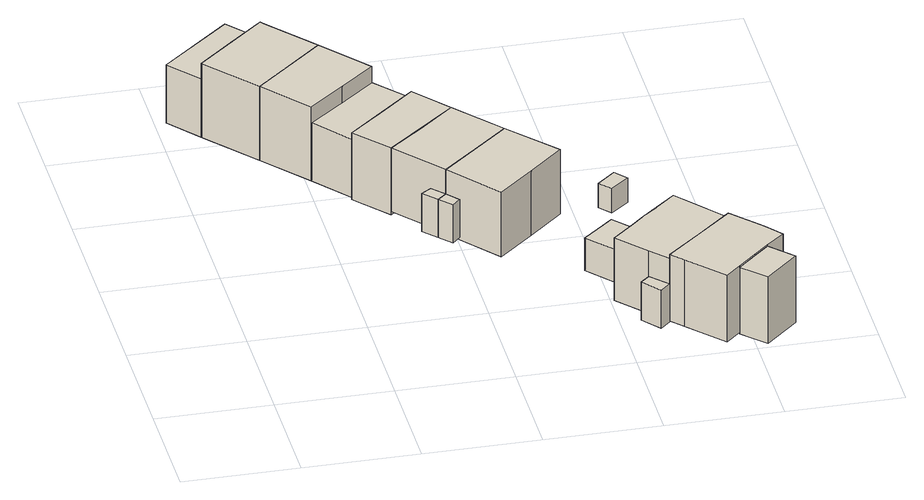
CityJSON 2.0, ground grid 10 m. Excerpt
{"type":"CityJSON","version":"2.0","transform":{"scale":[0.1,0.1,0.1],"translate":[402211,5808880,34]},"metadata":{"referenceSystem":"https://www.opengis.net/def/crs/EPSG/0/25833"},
"CityObjects":{
"building1":{"type":"Building","attributes":{"Gemeindeschluessel":"11000009","BezugspunktDach":"2200","function":"31001_2000","measuredHeight":5.5,"storeysAboveGround":1},"address":[{"country":"Germany","locality":"Berlin","thoroughfareNumber":"443 (1)","thoroughfareName":"Adlergestell"}],"geometry":[{"type":"Solid","lod":"1","boundaries":[[[[0,1,2,3]],[[4,5,6,7]],[[4,7,3,2]],[[5,4,2,1]],[[6,5,1,0]],[[7,6,0,3]]]]}]},
"building2":{"type":"Building","attributes":{"Gemeindeschluessel":"11000009","BezugspunktDach":"2200","function":"31001_1010","measuredHeight":8.55,"storeysAboveGround":2},"address":[{"country":"Germany","locality":"Berlin","thoroughfareNumber":"443","thoroughfareName":"Adlergestell"}],"geometry":[{"type":"Solid","lod":"1","boundaries":[[[[8,9,10,11,12,13,14]],[[15,5,16,17,18,19,6]],[[15,6,14,13]],[[5,15,13,12]],[[16,5,12,11]],[[17,16,11,10]],[[18,17,10,9]],[[19,18,9,8]],[[6,19,8,14]]]]}]},
"building3":{"type":"Building","attributes":{"Gemeindeschluessel":"11000009","BezugspunktDach":"2200","function":"31001_1010","measuredHeight":8.54,"storeysAboveGround":2},"address":[{"country":"Germany","locality":"Berlin","thoroughfareNumber":"445","thoroughfareName":"Adlergestell"}],"geometry":[{"type":"Solid","lod":"1","boundaries":[[[[20,21,22,23,10,9,8]],[[18,17,24,25,26,27,19]],[[18,19,8,9]],[[17,18,9,10]],[[24,17,10,23]],[[25,24,23,22]],[[26,25,22,21]],[[27,26,21,20]],[[19,27,20,8]]]]}]},
"building4":{"type":"Building","attributes":{"Gemeindeschluessel":"11000009","BezugspunktDach":"2200","function":"31001_2000","measuredHeight":5.55,"storeysAboveGround":1},"address":[{"country":"Germany","locality":"Berlin","thoroughfareNumber":"445 (1)","thoroughfareName":"Adlergestell"}],"geometry":[{"type":"Solid","lod":"1","boundaries":[[[[28,29,30,31]],[[25,32,33,27]],[[25,27,31,30]],[[32,25,30,29]],[[33,32,29,28]],[[27,33,28,31]]]]}]},
"building5":{"type":"Building","attributes":{"Gemeindeschluessel":"11000009","BezugspunktDach":"2200","function":"51009_1610","measuredHeight":3.52,"storeysAboveGround":0},"address":[{"country":"Germany","locality":"Berlin"}],"geometry":[{"type":"Solid","lod":"1","boundaries":[[[[34,35,36,37]],[[38,39,40,41]],[[38,41,37,36]],[[39,38,36,35]],[[40,39,35,34]],[[41,40,34,37]]]]}]},
"building6":{"type":"Building","attributes":{"Gemeindeschluessel":"11000009","BezugspunktDach":"2200","function":"51009_1610","measuredHeight":3.54,"storeysAboveGround":0},"address":[{"country":"Germany","locality":"Berlin"}],"geometry":[{"type":"Solid","lod":"1","boundaries":[[[[42,43,35,34]],[[39,44,45,40]],[[39,40,34,35]],[[44,39,35,43]],[[45,44,43,42]],[[40,45,42,34]]]]}]},
"building7":{"type":"Building","attributes":{"Gemeindeschluessel":"11000009","BezugspunktDach":"2200","function":"31001_2000","measuredHeight":8.33,"storeysAboveGround":1},"address":[{"country":"Germany","locality":"Berlin","thoroughfareNumber":"447 (1)","thoroughfareName":"Adlergestell"}],"geometry":[{"type":"Solid","lod":"1","boundaries":[[[[46,47,48,49,50]],[[51,52,53,54,55]],[[51,55,50,49]],[[52,51,49,48]],[[53,52,48,47]],[[54,53,47,46]],[[55,54,46,50]]]]}]},
"building8":{"type":"Building","attributes":{"Gemeindeschluessel":"11000009","BezugspunktDach":"2200","function":"31001_1010","measuredHeight":7.96,"storeysAboveGround":2},"address":[{"country":"Germany","locality":"Berlin","thoroughfareNumber":"447","thoroughfareName":"Adlergestell"}],"geometry":[{"type":"Solid","lod":"1","boundaries":[[[[56,57,58,47,59,46]],[[60,61,62,63,64,65]],[[60,65,46,59]],[[61,60,59,47]],[[62,61,47,58]],[[63,62,58,57]],[[64,63,57,56]],[[65,64,56,46]]]]}]},
"building9":{"type":"Building","attributes":{"Gemeindeschluessel":"11000009","BezugspunktDach":"2200","function":"31001_1010","measuredHeight":8.1,"storeysAboveGround":2},"address":[{"country":"Germany","locality":"Berlin","thoroughfareNumber":"449","thoroughfareName":"Adlergestell"}],"geometry":[{"type":"Solid","lod":"1","boundaries":[[[[66,67,68,58,57,56]],[[69,70,71,72,73,74]],[[69,74,56,57]],[[70,69,57,58]],[[71,70,58,68]],[[72,71,68,67]],[[73,72,67,66]],[[74,73,66,56]]]]}]},
"building10":{"type":"Building","attributes":{"Gemeindeschluessel":"11000009","BezugspunktDach":"2200","function":"51009_1610","measuredHeight":3.96,"storeysAboveGround":0},"address":[{"country":"Germany","locality":"Berlin"}],"geometry":[{"type":"Solid","lod":"1","boundaries":[[[[75,76,77,78]],[[79,80,70,81]],[[79,81,78,77]],[[80,79,77,76]],[[70,80,76,75]],[[81,70,75,78]]]]}]},
"building11":{"type":"Building","attributes":{"Gemeindeschluessel":"11000009","BezugspunktDach":"2200","function":"51009_1610","measuredHeight":3.58,"storeysAboveGround":0},"address":[{"country":"Germany","locality":"Berlin"}],"geometry":[{"type":"Solid","lod":"1","boundaries":[[[[82,83,84,85]],[[86,87,88,89]],[[86,89,85,84]],[[87,86,84,83]],[[88,87,83,82]],[[89,88,82,85]]]]}]},
"building12":{"type":"Building","attributes":{"Gemeindeschluessel":"11000009","function":"31001_1010"},"address":[{"country":"Germany","locality":"Berlin","thoroughfareNumber":"451","thoroughfareName":"Adlergestell"}],"children":["building12-1","building12-2"]},
"building12-1":{"type":"BuildingPart","attributes":{"BezugspunktDach":"2200","measuredHeight":8.35,"storeysAboveGround":2},"parents":["building12"],"geometry":[{"type":"MultiSurface","lod":"1","boundaries":[[[90,91,92,93,94,95,96,97,98,99]],[[100,101,102,103,104,105,106,107,108,109]],[[100,109,99,98]],[[110,111,98,97]],[[112,113,114,101,97,96]],[[103,102,96,95]],[[104,103,95,94]],[[105,104,94,93]],[[106,105,93,92]],[[107,106,92,91]],[[108,107,91,90]],[[109,108,90,99]],[[101,100,111,110]],[[115,102,114,113,112]]]}]},
"building12-2":{"type":"BuildingPart","attributes":{"BezugspunktDach":"2200","measuredHeight":4.07,"storeysAboveGround":2},"parents":["building12"],"geometry":[{"type":"MultiSurface","lod":"1","boundaries":[[[111,113,112,116,117,118]],[[119,120,102,114,100,121]],[[119,121,118,117]],[[120,119,117,116]],[[102,120,116,112]],[[114,113,110,101,100]],[[121,100,111,118]],[[114,102,112,113]],[[100,101,110,111,122]]]}]},
"building13":{"type":"Building","attributes":{"Gemeindeschluessel":"11000009","function":"31001_1010"},"address":[{"country":"Germany","locality":"Berlin","thoroughfareNumber":"453","thoroughfareName":"Adlergestell"}],"children":["building13-1","building13-2"]},
"building13-1":{"type":"BuildingPart","attributes":{"BezugspunktDach":"2200","measuredHeight":8.85,"storeysAboveGround":2},"parents":["building13"],"geometry":[{"type":"MultiSurface","lod":"1","boundaries":[[[123,124,125,126,127,128,129,130,131,132]],[[106,105,133,134,135,136,137,138,139,107]],[[106,107,132,131]],[[105,106,131,130]],[[133,105,130,129]],[[134,133,129,128]],[[135,134,128,127]],[[140,141,127,126]],[[142,140,136,126,125]],[[138,137,125,124]],[[139,138,124,123]],[[107,139,123,132]],[[136,135,141,140]],[[137,136,140,142]]]}]},
"building13-2":{"type":"BuildingPart","attributes":{"BezugspunktDach":"2200","measuredHeight":6.27,"storeysAboveGround":2},"parents":["building13"],"geometry":[{"type":"MultiSurface","lod":"1","boundaries":[[[143,144,141,142]],[[145,146,147,148]],[[145,148,137,136,135,149]],[[146,145,141,144]],[[147,146,144,143]],[[148,147,143,142]],[[149,135,136,140,141]],[[142,140,136,137]]]}]},
"building14":{"type":"Building","attributes":{"Gemeindeschluessel":"11000009","BezugspunktDach":"2200","function":"31001_2000","measuredHeight":2.3,"storeysAboveGround":1},"address":[{"country":"Germany","locality":"Berlin","thoroughfareNumber":"449 (1)","thoroughfareName":"Adlergestell"}],"geometry":[{"type":"Solid","lod":"1","boundaries":[[[[150,151,152,153]],[[154,155,156,157]],[[154,157,153,152]],[[155,154,152,151]],[[156,155,151,150]],[[157,156,150,153]]]]}]}
},
"vertices":[
[32,413,67],[92,465,67],[69,492,67],[9,441,67],[69,492,12],[92,465,12],[32,413,12],[9,441,12],
[70,368,82],[100,394,82],[130,420,82],[95,461,82],[92,465,82],[62,439,82],[32,413,82],[62,439,12],[95,461,12],[130,420,12],[100,394,12],[70,368,12],
[104,328,82],[135,353,82],[165,378,82],[161,383,82],[161,383,12],[165,378,12],[135,353,12],[104,328,12],
[130,296,67],[191,348,67],[165,378,67],[104,328,67],[191,348,12],[130,296,12],
[184,217,50],[192,224,50],[182,235,50],[173,229,50],[182,235,14],[192,224,14],[184,217,14],[173,229,14],
[194,206,50],[201,213,50],[201,213,14],[194,206,14],
[156,266,73],[217,317,73],[191,348,73],[161,322,73],[130,296,73],[161,322,10],[191,348,10],[217,317,10],[156,266,10],[130,296,10],
[192,224,73],[222,250,73],[252,276,73],[187,291,73],[187,291,13],[217,317,13],[252,276,13],[222,250,13],[192,224,13],[156,266,13],
[228,180,73],[259,207,73],[289,234,73],[222,250,12],[252,276,12],[289,234,12],[259,207,12],[228,180,12],[192,224,12],
[252,276,48],[274,295,48],[241,332,48],[220,314,48],[241,332,12],[274,295,12],[220,314,12],
[330,44,48],[339,52,48],[325,67,48],[317,60,48],[325,67,12],[339,52,12],[330,44,12],[317,60,12],
[325,67,72],[339,52,72],[369,78,72],[399,104,72],[373,135,72],[363,147,72],[346,132,72],[332,120,72],[319,108,72],[302,93,72],[319,108,13],[332,120,13],[346,132,13],[363,147,13],[373,135,13],[399,104,13],[369,78,13],[339,52,13],[325,67,13],[302,93,13],[332,120,44],[319,108,44],[346,132,44],[333,120,44],[333,120,13],[346,132,24],
[316,166,44],[302,154,44],[289,143,44],[302,154,13],[316,166,13],[289,143,13],[319,108,28],
[349,41,76],[377,10,76],[390,22,76],[406,37,76],[419,49,76],[435,63,76],[423,78,76],[399,104,76],[369,78,76],[339,52,76],[423,78,13],[435,63,13],[419,49,13],[406,37,13],[390,22,13],[377,10,13],[349,41,13],[406,37,75],[419,49,75],[390,22,75],
[409,2,75],[438,29,75],[419,49,12],[438,29,12],[409,2,12],[390,22,12],[419,49,41],
[330,227,35],[346,240,35],[337,251,35],[321,237,35],[337,251,12],[346,240,12],[330,227,12],[321,237,12]
]}
